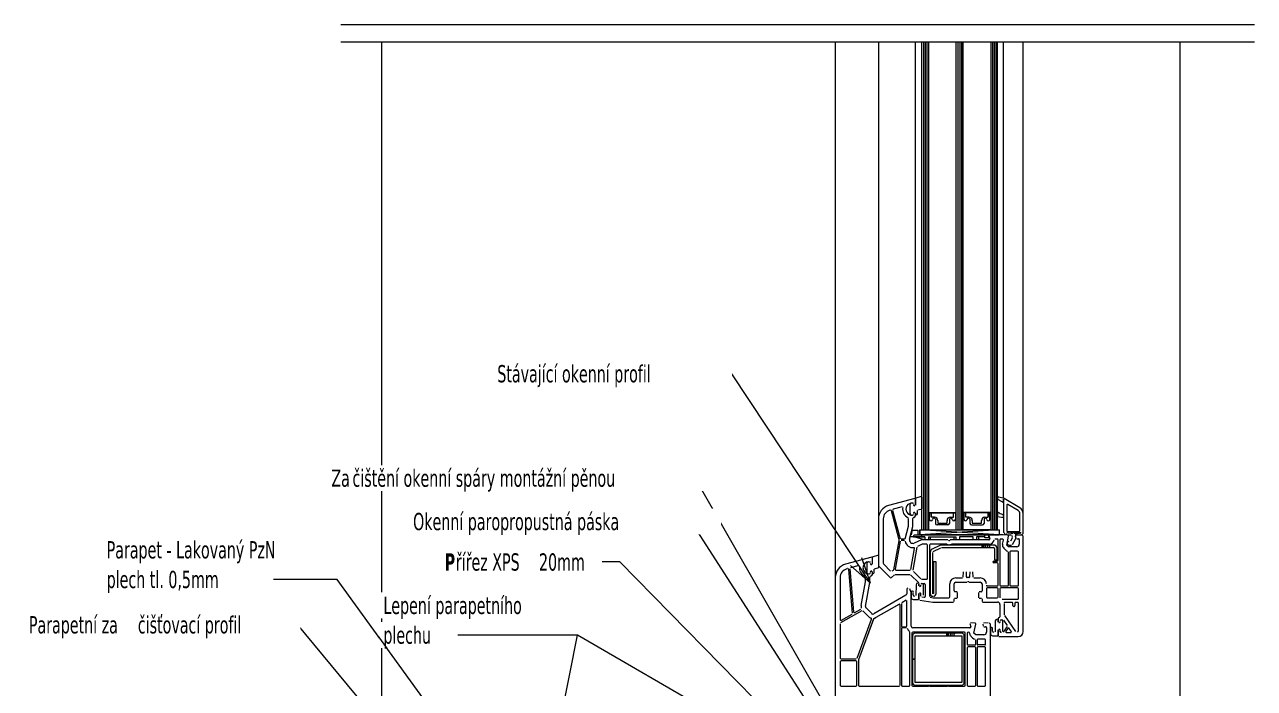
# Model space of a CAD drawing. Header units: millimetres. Extents: x 3821 to 11066, y 2454 to 5594.
# Drawn here: x 6596 to 7309, y 3427 to 3811 of the extents above; entities that cross this region are included whole.
import ezdxf

# ---------------------------------------------------------------- set-up
doc = ezdxf.new("R2010")
doc.units = ezdxf.units.MM
for name, color, linetype, lineweight in [('A-DETL', 90, 'Continuous', 18), ('A-DETL-THIN', 151, 'Continuous', 18), ('G-ANNO-TEXT', 231, 'Continuous', 9)]:
    doc.layers.add(name, color=color, linetype=linetype, lineweight=lineweight)
doc.styles.add('Tahoma', font='tahoma.ttf', dxfattribs={"width": 0.7, "height": 10})
doc.styles.add('Tahoma_B', font='tahomabd.ttf', dxfattribs={"width": 0.7, "height": 10})

msp = doc.modelspace()

# ---------------------------------------------------------------- linework, layer by layer
at = {"layer": 'A-DETL'}
for p, q in [((6803.26, 3409.37), (6803.26, 3801.44)), ((7066.26, 3801.44), (7066.26, 3490.98)), ((7091.26, 3801.44), (7091.26, 3524.98)), ((7112.76, 3536.49), (7112.76, 3801.44)), ((7116.4, 3518.68), (7116.4, 3801.44)), ((7117.4, 3801.44), (7117.4, 3518.68)), ((7118.4, 3801.44), (7118.4, 3518.68)), ((7119.4, 3801.44), (7119.4, 3518.68)), ((7120.4, 3801.44), (7120.4, 3518.68)), ((7136.4, 3518.68), (7136.4, 3801.44)), ((7137.4, 3801.44), (7137.4, 3518.68)), ((7138.4, 3801.44), (7138.4, 3518.68)), ((7139.4, 3801.44), (7139.4, 3518.68)), ((7140.4, 3518.68), (7140.4, 3801.44)), ((7156.4, 3801.44), (7156.4, 3518.68)), ((7157.4, 3801.44), (7157.4, 3518.68)), ((7158.4, 3801.44), (7158.4, 3518.68)), ((7159.4, 3801.44), (7159.4, 3518.56)), ((7160.4, 3518.62), (7160.4, 3801.44)), ((7163.77, 3536.88), (7163.77, 3801.44)), ((7175.26, 3527.99), (7175.26, 3801.44)), ((7112.38, 3536.78), (7097.19, 3532.71)), ((7104.96, 3531.89), (7099.86, 3530.52)), ((7109.58, 3533.17), (7109.58, 3528.19)), ((7112.76, 3532.84), (7112.76, 3536.49)), ((7116.16, 3537.95), (7112.78, 3536.93)), ((7112.78, 3536.93), (7112.78, 3532.89)), ((7116.55, 3530.9), (7116.55, 3537.66)), ((7160.63, 3536.27), (7163.76, 3534.49)), ((7164.17, 3536.77), (7161.16, 3537.58)), ((7163.76, 3534.49), (7163.76, 3536.49)), ((7163.76, 3536.49), (7163.76, 3518.3)), ((7173.28, 3531.45), (7164.17, 3536.77)), ((7165.66, 3532.83), (7165.66, 3518.19)), ((7172.32, 3529.81), (7166.41, 3533.26)), ((7091.26, 3524.98), (7091.26, 3498.2)), ((7094.06, 3524.98), (7094.06, 3499.36)), ((7103.16, 3513.57), (7098.83, 3529.73)), ((7099.5, 3529.91), (7103.9, 3513.51)), ((7108.76, 3520.85), (7108.76, 3525.19)), ((7111.26, 3520.52), (7111.26, 3525.29)), ((7112.76, 3526.79), (7112.76, 3528.44)), ((7112.78, 3528.48), (7112.78, 3527.63)), ((7113.88, 3528.03), (7113.88, 3529.88)), ((7114.11, 3530.17), (7116.55, 3530.9)), ((7120.63, 3525.13), (7120.63, 3528.68)), ((7120.63, 3528.68), (7136.18, 3528.68)), ((7120.9, 3524.63), (7120.9, 3528.42)), ((7120.9, 3528.42), (7135.9, 3528.42)), ((7121.9, 3525.92), (7121.9, 3528.42)), ((7121.9, 3528.42), (7121.9, 3526.42)), ((7123.72, 3525.92), (7121.9, 3525.92)), ((7124.3, 3524.72), (7124.3, 3522.28)), ((7132.51, 3524.72), (7132.51, 3522.28)), ((7133.09, 3525.92), (7134.9, 3525.92)), ((7134.9, 3525.92), (7134.9, 3528.42)), ((7135.9, 3528.42), (7135.9, 3524.63)), ((7136.18, 3528.68), (7136.18, 3525.13)), ((7156.18, 3528.68), (7140.63, 3528.68)), ((7140.63, 3528.68), (7140.63, 3525.13)), ((7155.9, 3528.42), (7140.9, 3528.42)), ((7140.9, 3528.42), (7140.9, 3524.63)), ((7141.9, 3525.92), (7141.9, 3528.42)), ((7143.72, 3525.92), (7141.9, 3525.92)), ((7144.3, 3524.72), (7144.3, 3522.28)), ((7152.51, 3524.72), (7152.51, 3522.28)), ((7153.09, 3525.92), (7154.9, 3525.92)), ((7154.9, 3525.92), (7154.9, 3528.42)), ((7154.9, 3528.42), (7154.9, 3526.42)), ((7155.9, 3524.63), (7155.9, 3528.42)), ((7156.18, 3525.13), (7156.18, 3528.68)), ((7160.26, 3528.08), (7160.26, 3526.67)), ((7160.4, 3526.39), (7163.76, 3525.8)), ((7163.76, 3525.8), (7163.76, 3527.6)), ((7173.36, 3518.19), (7173.36, 3527.99)), ((7175.26, 3516.54), (7175.26, 3527.99)), ((7106.79, 3513.51), (7108.76, 3520.85)), ((7109.33, 3513.31), (7111.26, 3520.52)), ((7110.4, 3515.79), (7111.08, 3518.35)), ((7111.08, 3518.35), (7114.13, 3518.35)), ((7114.13, 3518.35), (7114.13, 3515.79)), ((7161.38, 3515.79), (7115.21, 3518.68)), ((7115.21, 3518.68), (7115.21, 3515.79)), ((7115.21, 3515.79), (7115.21, 3518.68)), ((7115.21, 3518.68), (7161.38, 3518.68)), ((7161.38, 3518.68), (7115.21, 3515.79)), ((7120.4, 3518.68), (7136.4, 3518.68)), ((7131.54, 3521.47), (7125.27, 3521.47)), ((7125.7, 3523.95), (7125.7, 3522.47)), ((7125.7, 3522.47), (7131.11, 3522.47)), ((7131.11, 3522.47), (7131.11, 3523.95)), ((7156.4, 3518.68), (7140.4, 3518.68)), ((7145.27, 3521.47), (7151.54, 3521.47)), ((7145.7, 3523.95), (7145.7, 3522.47)), ((7145.7, 3522.47), (7151.11, 3522.47)), ((7151.11, 3522.47), (7151.11, 3523.95)), ((7161.38, 3518.68), (7161.38, 3515.79)), ((7165.49, 3516.45), (7166.28, 3517.23)), ((7166.17, 3517.68), (7172.86, 3517.68)), ((7167.07, 3516.25), (7167.07, 3517.43)), ((7167.87, 3517.04), (7168.27, 3516.25)), ((7167.87, 3517.04), (7168.67, 3517.04)), ((7168.27, 3516.25), (7168.67, 3517.04)), ((7169.03, 3516.25), (7169.65, 3517.43)), ((7169.65, 3517.43), (7170.27, 3516.25)), ((7171.47, 3517.43), (7170.67, 3517.43)), ((7170.67, 3517.43), (7170.67, 3516.25)), ((7171.47, 3516.25), (7171.47, 3517.43)), ((7171.87, 3517.43), (7171.87, 3516.25)), ((7171.87, 3516.25), (7172.67, 3517.43)), ((7172.67, 3517.43), (7172.67, 3516.25)), ((7173.07, 3517.04), (7173.87, 3517.04)), ((7173.47, 3516.25), (7173.07, 3517.04)), ((7173.87, 3517.04), (7173.47, 3516.25)), ((7100.26, 3495.52), (7103.21, 3512.27)), ((7103.88, 3512.03), (7101.04, 3495.88)), ((7106.31, 3513.14), (7104.38, 3513.14)), ((7106.33, 3512.44), (7104.38, 3512.44)), ((7109.78, 3514.59), (7110.11, 3515.79)), ((7111.65, 3514.59), (7109.78, 3514.59)), ((7111.63, 3514.59), (7111.91, 3515.79)), ((7118.23, 3512.79), (7111.63, 3514.59)), ((7111.63, 3514.59), (7118.23, 3514.59)), ((7118.23, 3514.59), (7111.63, 3514.59)), ((7111.91, 3515.79), (7154.87, 3515.79)), ((7116.26, 3512.79), (7112.06, 3510.96)), ((7116.69, 3510.25), (7113.84, 3509)), ((7115.21, 3515.79), (7161.38, 3515.79)), ((7161.38, 3515.79), (7115.21, 3515.79)), ((7116.23, 3515.79), (7116.23, 3514.59)), ((7131.55, 3512.79), (7116.26, 3512.79)), ((7119.26, 3510.29), (7116.89, 3510.29)), ((7118.23, 3514.59), (7118.23, 3512.79)), ((7121.23, 3512.79), (7118.23, 3512.79)), ((7120.23, 3514.59), (7136.23, 3514.59)), ((7120.23, 3514.59), (7120.23, 3512.79)), ((7121.23, 3514.59), (7121.23, 3512.79)), ((7130.95, 3510.29), (7121.36, 3510.29)), ((7155.32, 3512.79), (7132.97, 3512.79)), ((7155.58, 3510.29), (7133.57, 3510.29)), ((7135.23, 3512.79), (7135.23, 3514.59)), ((7138.23, 3512.79), (7135.23, 3512.79)), ((7136.23, 3514.59), (7136.23, 3512.79)), ((7146.23, 3514.59), (7138.23, 3514.59)), ((7138.23, 3514.59), (7138.23, 3512.79)), ((7146.23, 3512.79), (7146.23, 3514.59)), ((7149.23, 3512.79), (7146.23, 3512.79)), ((7152.93, 3514.59), (7148.23, 3514.59)), ((7148.23, 3514.59), (7148.23, 3512.79)), ((7149.23, 3514.59), (7149.23, 3512.79)), ((7152.93, 3514.09), (7152.93, 3515.79)), ((7155.33, 3514.09), (7152.93, 3514.09)), ((7154.87, 3515.79), (7155.33, 3514.09)), ((7155.27, 3515.41), (7155.8, 3513.42)), ((7163.47, 3515.79), (7155.56, 3515.79)), ((7160.16, 3513.29), (7158.87, 3513.29)), ((7160.66, 3500.99), (7160.66, 3512.79)), ((7161.76, 3512.79), (7161.76, 3486.59)), ((7163.24, 3513.29), (7162.26, 3513.29)), ((7163.24, 3510.29), (7163.73, 3512.69)), ((7166.29, 3515.61), (7163.67, 3515.78)), ((7165.69, 3509.79), (7166.75, 3515.01)), ((7166.16, 3515.79), (7168.17, 3515.79)), ((7168.82, 3513.8), (7167.81, 3512.04)), ((7168.66, 3515.38), (7168.88, 3514.14)), ((7168.96, 3510.04), (7171.01, 3513.59)), ((7170.67, 3516.25), (7171.47, 3516.25)), ((7171.01, 3513.59), (7170.73, 3515.2)), ((7170.77, 3515.02), (7170.96, 3513.9)), ((7171.22, 3515.79), (7174.51, 3515.79)), ((7174.01, 3515.79), (7171.23, 3515.6)), ((7171.46, 3513.49), (7172.46, 3513.49)), ((7172.96, 3512.99), (7172.96, 3510.29)), ((7174.51, 3515.79), (7175.26, 3516.54)), ((7175.26, 3515.04), (7174.51, 3515.79)), ((7175.26, 3459.79), (7175.26, 3515.04)), ((7087.38, 3502.78), (7072.19, 3498.71)), ((7091.26, 3503.89), (7087.72, 3502.83)), ((7087.72, 3502.83), (7087.72, 3498.79)), ((7091.49, 3496.8), (7091.49, 3503.56)), ((7110.15, 3495.7), (7112.27, 3507.73)), ((7113.54, 3508.63), (7111.17, 3495.17)), ((7119.76, 3490.49), (7119.76, 3509.79)), ((7120.86, 3509.79), (7120.86, 3480.02)), ((7121.29, 3505.58), (7121.29, 3481.66)), ((7126.87, 3509.6), (7122.4, 3507.36)), ((7122.79, 3481.55), (7122.79, 3505.45)), ((7123.07, 3506.02), (7127.54, 3508.26)), ((7158.09, 3509.81), (7127.76, 3509.81)), ((7127.76, 3508.31), (7158.09, 3508.31)), ((7151.26, 3509.81), (7151.26, 3508.31)), ((7151.77, 3509.81), (7151.77, 3508.31)), ((7152.09, 3508.31), (7152.09, 3509.81)), ((7152.28, 3509.81), (7152.28, 3508.31)), ((7152.59, 3508.31), (7152.59, 3509.81)), ((7153.61, 3508.31), (7153.61, 3509.81)), ((7154.46, 3509.81), (7154.46, 3508.31)), ((7155.63, 3509.81), (7155.63, 3508.31)), ((7158.59, 3507.81), (7158.59, 3501.31)), ((7160.09, 3501.31), (7160.09, 3507.81)), ((7164.92, 3507.02), (7163.92, 3508.02)), ((7166.69, 3508.79), (7165.69, 3509.79)), ((7171.46, 3508.79), (7166.69, 3508.79)), ((7166.76, 3486.59), (7166.76, 3505.82)), ((7166.91, 3509.79), (7168.53, 3509.79)), ((7167.46, 3505.79), (7167.46, 3486.59)), ((7171.96, 3506.29), (7167.96, 3506.29)), ((7172.46, 3486.59), (7172.46, 3505.79)), ((7076.23, 3470.26), (7074.01, 3495.69)), ((7074.68, 3496.05), (7076.86, 3471.11)), ((7079.96, 3497.89), (7075.05, 3496.58)), ((7084.52, 3499.07), (7084.52, 3494.09)), ((7087.76, 3498.84), (7087.76, 3502.49)), ((7088.82, 3493.93), (7088.82, 3495.77)), ((7089.06, 3496.07), (7091.49, 3496.8)), ((7091.55, 3497.5), (7098.11, 3490.94)), ((7094.35, 3498.66), (7098.34, 3494.67)), ((7124.71, 3500.17), (7123.14, 3500.17)), ((7123.14, 3500.17), (7123.14, 3481.57)), ((7124.71, 3481.66), (7124.71, 3500.17)), ((7158.16, 3500.49), (7160.16, 3500.49)), ((7160.16, 3499.49), (7158.16, 3499.49)), ((7158.59, 3501.31), (7160.09, 3501.31)), ((7160.66, 3486.59), (7160.66, 3498.99)), ((7066.26, 3490.98), (7066.26, 3419.29)), ((7069.06, 3490.98), (7069.06, 3466.66)), ((7081.31, 3474.69), (7083.76, 3488.57)), ((7083.76, 3488.57), (7083.76, 3491.19)), ((7086.26, 3488.61), (7086.26, 3491.29)), ((7087.72, 3494.38), (7087.72, 3493.53)), ((7087.76, 3492.79), (7087.76, 3494.44)), ((7098.82, 3490.94), (7100.53, 3492.64)), ((7100.88, 3492.79), (7109.55, 3492.79)), ((7101.53, 3495.29), (7109.65, 3495.29)), ((7109.91, 3492.64), (7114.61, 3487.94)), ((7111.67, 3494.41), (7115.95, 3490.14)), ((7116.3, 3489.99), (7119.26, 3489.99)), ((7136.16, 3490.79), (7139.98, 3490.79)), ((7140.48, 3491.26), (7140.64, 3494.32)), ((7142.07, 3494.32), (7142.21, 3491.52)), ((7144.31, 3491.52), (7144.46, 3494.32)), ((7145.89, 3494.32), (7146.05, 3491.26)), ((7146.54, 3490.79), (7150.36, 3490.79)), ((7083.78, 3474.26), (7086.21, 3488.09)), ((7107.76, 3484.29), (7107.76, 3481.59)), ((7110.25, 3482.31), (7109.39, 3484.48)), ((7110.25, 3482.56), (7110.25, 3479.47)), ((7110.26, 3462.79), (7110.26, 3482.19)), ((7111.45, 3480.95), (7111.37, 3481.92)), ((7113.07, 3486.8), (7112.94, 3480.59)), ((7114.74, 3486.12), (7114.74, 3487.58)), ((7114.74, 3478.57), (7114.74, 3481.71)), ((7114.76, 3487.58), (7114.76, 3486.14)), ((7114.76, 3481.74), (7114.76, 3478.35)), ((7115.96, 3480.2), (7115.96, 3481.39)), ((7116.46, 3487.49), (7117.86, 3487.49)), ((7117.36, 3480.69), (7117.36, 3487.13)), ((7118.36, 3486.99), (7118.36, 3480)), ((7132.66, 3479.79), (7132.66, 3487.29)), ((7135.16, 3483.19), (7135.16, 3487.29)), ((7136.86, 3482.69), (7135.66, 3482.69)), ((7136.16, 3488.29), (7142.55, 3488.29)), ((7137.16, 3479.29), (7137.16, 3482.39)), ((7143.97, 3488.29), (7150.36, 3488.29)), ((7149.36, 3482.39), (7149.36, 3479.29)), ((7150.86, 3482.69), (7149.66, 3482.69)), ((7151.36, 3487.29), (7151.36, 3483.19)), ((7153.86, 3484.49), (7153.86, 3479.79)), ((7154.36, 3486.09), (7160.16, 3486.09)), ((7160.16, 3484.99), (7154.36, 3484.99)), ((7160.66, 3479.79), (7160.66, 3484.49)), ((7161.76, 3484.49), (7161.76, 3479.32)), ((7162.26, 3486.09), (7166.26, 3486.09)), ((7171.96, 3484.99), (7162.26, 3484.99)), ((7167.96, 3486.09), (7171.96, 3486.09)), ((7172.46, 3478.89), (7172.46, 3484.49)), ((7103.4, 3475.64), (7088.38, 3466.96)), ((7107.26, 3480.72), (7088.55, 3469.92)), ((7103.11, 3475.44), (7089.8, 3467.76)), ((7103.85, 3428.38), (7103.85, 3475.38)), ((7103.86, 3428.49), (7103.86, 3475.01)), ((7104.56, 3475.99), (7104.56, 3462.99)), ((7107.31, 3477.87), (7104.81, 3476.42)), ((7107.76, 3462.99), (7107.76, 3477.61)), ((7111.45, 3478.27), (7114.44, 3478.27)), ((7115.19, 3477.85), (7122.76, 3476.79)), ((7117.79, 3479.51), (7116.39, 3479.7)), ((7121.29, 3479.52), (7122.93, 3479.29)), ((7122.76, 3476.79), (7134.86, 3476.79)), ((7122.93, 3479.29), (7132.16, 3479.29)), ((7135.16, 3477.09), (7135.16, 3478.69)), ((7135.46, 3478.99), (7136.86, 3478.99)), ((7149.66, 3478.99), (7151.06, 3478.99)), ((7151.36, 3478.69), (7151.36, 3477.09)), ((7151.66, 3476.79), (7160.26, 3476.79)), ((7154.36, 3479.29), (7160.16, 3479.29)), ((7161.76, 3475.29), (7161.76, 3468.29)), ((7162.96, 3478.39), (7171.96, 3478.39)), ((7164.26, 3475.79), (7164.26, 3469.32)), ((7168.76, 3476.59), (7164.75, 3476.59)), ((7169.26, 3474.79), (7169.26, 3476.09)), ((7170.46, 3476.09), (7170.46, 3474.79)), ((7171.96, 3476.59), (7170.96, 3476.59)), ((7172.46, 3460.09), (7172.46, 3476.09)), ((7081.61, 3471.76), (7069.31, 3464.66)), ((7069.81, 3466.22), (7075.98, 3469.79)), ((7077.61, 3470.73), (7081.11, 3472.75)), ((7085.58, 3468.31), (7082.21, 3471.68)), ((7087.35, 3470.08), (7084.06, 3473.37)), ((7160.76, 3467.29), (7160.76, 3465.14)), ((7164.35, 3469.04), (7170.82, 3459.8)), ((7069.06, 3464.23), (7069.06, 3444.34)), ((7078.91, 3444.17), (7087.17, 3466.86)), ((7088.32, 3466.85), (7079.75, 3443.31)), ((7088.38, 3466.96), (7079.79, 3443.37)), ((7104.56, 3461.29), (7104.56, 3428.49)), ((7105.06, 3462.49), (7107.26, 3462.49)), ((7107.55, 3461.79), (7105.06, 3461.79)), ((7144.32, 3461.79), (7111.26, 3461.79)), ((7144.27, 3464.41), (7144.8, 3462.42)), ((7147.29, 3464.61), (7144.58, 3464.79)), ((7146.69, 3458.79), (7147.75, 3464.01)), ((7151.77, 3464.02), (7151.96, 3462.9)), ((7155.01, 3464.79), (7152.23, 3464.6)), ((7152.46, 3462.49), (7153.46, 3462.49)), ((7153.96, 3461.99), (7153.96, 3459.29)), ((7156.26, 3464.04), (7155.51, 3464.79)), ((7156.25, 3461.58), (7156.25, 3458.49)), ((7156.26, 3419.29), (7156.26, 3464.04)), ((7157.45, 3459.97), (7157.37, 3460.93)), ((7159.07, 3465.81), (7158.94, 3459.6)), ((7160.74, 3465.13), (7160.74, 3466.59)), ((7160.74, 3457.59), (7160.74, 3460.72)), ((7160.76, 3460.74), (7160.76, 3457.09)), ((7161.96, 3459.59), (7161.96, 3460.39)), ((7162.46, 3466.49), (7163.43, 3466.49)), ((7163.36, 3459.7), (7163.36, 3466.15)), ((7165.98, 3462.65), (7163.63, 3459.3)), ((7163.84, 3466.28), (7165.98, 3463.23)), ((7166.38, 3461.48), (7165.25, 3459.88)), ((7168.32, 3459.88), (7167.2, 3461.48)), ((7109.56, 3428.49), (7109.56, 3459.45)), ((7110.66, 3458.79), (7110.66, 3428.49)), ((7111.06, 3457.19), (7111.06, 3443.94)), ((7141.16, 3459.29), (7111.16, 3459.29)), ((7139.56, 3458.69), (7112.56, 3458.69)), ((7112.56, 3443.94), (7112.56, 3457.19)), ((7112.56, 3457.19), (7139.56, 3457.19)), ((7130.66, 3458.51), (7130.66, 3457.19)), ((7131.17, 3458.51), (7131.17, 3457.19)), ((7131.48, 3457.19), (7131.48, 3458.51)), ((7131.67, 3458.51), (7131.67, 3457.19)), ((7131.99, 3457.19), (7131.99, 3458.51)), ((7133, 3457.19), (7133, 3458.51)), ((7133.86, 3458.51), (7133.86, 3457.19)), ((7135.03, 3458.51), (7135.03, 3457.19)), ((7139.56, 3457.19), (7139.56, 3430.19)), ((7141.06, 3430.19), (7141.06, 3457.19)), ((7141.66, 3428.49), (7141.66, 3458.79)), ((7142.76, 3458.79), (7142.76, 3452.39)), ((7145.92, 3456.02), (7144.92, 3457.02)), ((7147.69, 3457.79), (7146.69, 3458.79)), ((7152.46, 3457.79), (7147.69, 3457.79)), ((7147.76, 3452.39), (7147.76, 3454.82)), ((7148.46, 3454.79), (7148.46, 3452.39)), ((7152.96, 3455.29), (7148.96, 3455.29)), ((7153.46, 3452.39), (7153.46, 3454.79)), ((7157.45, 3457.29), (7160.44, 3457.29)), ((7161.06, 3456.79), (7172.26, 3456.79)), ((7165.66, 3459.09), (7167.91, 3459.09)), ((7142.76, 3450.29), (7142.76, 3428.49)), ((7143.26, 3451.89), (7147.26, 3451.89)), ((7147.26, 3450.79), (7143.26, 3450.79)), ((7147.76, 3428.49), (7147.76, 3450.29)), ((7148.46, 3450.29), (7148.46, 3428.49)), ((7152.96, 3451.89), (7148.96, 3451.89)), ((7152.96, 3450.79), (7148.96, 3450.79)), ((7153.46, 3428.49), (7153.46, 3450.29)), ((7069.06, 3442.24), (7069.06, 3428.49)), ((7069.56, 3443.84), (7078.44, 3443.84)), ((7078.16, 3442.74), (7069.56, 3442.74)), ((7078.66, 3428.49), (7078.66, 3442.24)), ((7079.75, 3443.31), (7079.75, 3428.31)), ((7079.76, 3443.2), (7079.76, 3428.49)), ((7111.06, 3443.94), (7112.56, 3443.94)), ((7112.56, 3443.44), (7111.06, 3443.44)), ((7111.06, 3443.44), (7111.06, 3430.19)), ((7112.56, 3430.19), (7112.56, 3443.44)), ((7069.56, 3427.99), (7078.16, 3427.99)), ((7080.11, 3428.01), (7103.51, 3428.01)), ((7080.26, 3427.99), (7103.36, 3427.99)), ((7105.06, 3427.99), (7109.06, 3427.99)), ((7111.16, 3427.99), (7120.36, 3427.99)), ((7139.56, 3430.19), (7112.56, 3430.19)), ((7112.56, 3428.69), (7139.56, 3428.69)), ((7120.96, 3427.99), (7131.36, 3427.99)), ((7131.96, 3427.99), (7141.16, 3427.99)), ((7143.26, 3427.99), (7147.26, 3427.99)), ((7148.96, 3427.99), (7152.96, 3427.99))]:
    msp.add_line(p, q, dxfattribs=at)
for centre, radius in [((7155.97, 3509.65), 0.158), ((7135.37, 3458.51), 0.157)]:
    msp.add_circle(centre, radius, dxfattribs=at)
for centre, radius, start, end in [((7099.26, 3524.98), 8, 105, 180), ((7110.76, 3530.64), 5.5, 170.44079, 245.37568), ((7110.76, 3530.64), 3.5, 84.26083, 275.73917), ((7110.58, 3533.17), 1, 94.58857, 180), ((7111.08, 3533.68), 0.5, 0, 90), ((7112.16, 3533.19), 0.6, 180, 300), ((7112.18, 3533.23), 0.6, 180, 300), ((7160.98, 3536.89), 0.715, 75, 240.51332), ((7166.16, 3532.83), 0.5, 59.68951, 180), ((7171.26, 3527.99), 4, 0, 59.68951), ((7099.26, 3524.98), 5.2, 105, 180), ((7098.34, 3529.6), 0.5, 15, 105), ((7099.99, 3530.04), 0.5, 105, 195), ((7110.58, 3528.19), 1, 180, 265.41143), ((7111.08, 3527.68), 0.5, 270, 0), ((7111.76, 3525.29), 0.5, 90, 180), ((7112.16, 3528.09), 0.6, 60, 180), ((7112.18, 3528.13), 0.6, 60, 180), ((7111.76, 3526.79), 1, 270, 0), ((7113.18, 3528.03), 0.7, 270, 360), ((7121.77, 3524.68), 0.872, 183.66357, 356.33643), ((7123.47, 3524.61), 0.83, 8.08404, 178.5752), ((7123.98, 3524.2), 1.73, 351.43027, 98.75749), ((7132.82, 3524.2), 1.73, 81.24251, 188.56973), ((7133.33, 3524.61), 0.83, 1.4248, 171.91596), ((7135.03, 3524.68), 0.872, 183.66357, 356.33643), ((7141.77, 3524.68), 0.872, 183.66357, 356.33643), ((7143.47, 3524.61), 0.83, 8.08404, 178.5752), ((7143.98, 3524.2), 1.73, 351.43027, 98.75749), ((7152.82, 3524.2), 1.73, 81.24251, 188.56973), ((7153.33, 3524.61), 0.83, 1.4248, 171.91596), ((7155.03, 3524.68), 0.872, 183.66357, 356.33643), ((7160.86, 3528.08), 0.6, 47.14294, 180), ((7163.62, 3531.05), 3.45, 227.14294, 272.35989), ((7171.26, 3527.99), 2.1, 0, 59.68951), ((7125.27, 3522.45), 0.986, 190.25, 270), ((7131.54, 3522.45), 0.986, 270, 349.75), ((7145.27, 3522.45), 0.986, 190.25, 270), ((7151.54, 3522.45), 0.986, 270, 349.75), ((7166.16, 3518.19), 2.4, 177.4694, 270), ((7166.16, 3518.19), 0.5, 180, 270), ((7172.86, 3518.19), 0.5, 270, 0), ((7100.26, 3512.79), 3, 350, 15), ((7111.26, 3512.79), 4.5, 189.78782, 275.90103), ((7111.26, 3512.79), 2, 165, 293.57818), ((7119.26, 3509.79), 0.5, 0, 90), ((7121.36, 3509.79), 0.5, 90, 180), ((7132.26, 3512.99), 3, 244.15807, 295.84193), ((7132.26, 3512.99), 0.5, 224.427, 315.573), ((7155.32, 3513.29), 0.5, 270, 15), ((7155.58, 3513.09), 2.8, 270, 354.78409), ((7160.16, 3512.79), 0.5, 0, 90), ((7162.26, 3512.79), 0.5, 90, 180), ((7165.69, 3509.79), 2.5, 168.5, 225), ((7163.24, 3512.79), 0.5, 348.5, 90), ((7166.91, 3510.79), 1, 90, 270), ((7166.26, 3515.11), 0.5, 348.5, 86.2), ((7171.22, 3515.29), 0.5, 90, 190), ((7171.26, 3515.11), 0.5, 93.8, 190), ((7171.46, 3510.29), 1.5, 270, 0), ((7172.46, 3512.99), 0.5, 0, 90), ((7111.77, 3507.82), 0.5, 350, 95.90103), ((7123.29, 3505.58), 2, 116.56505, 180), ((7127.76, 3507.81), 2, 90, 116.56505), ((7158.09, 3507.81), 2, 0, 90), ((7158.09, 3507.81), 0.5, 0, 90), ((7166.69, 3508.79), 2.5, 225, 261.80107), ((7167.96, 3505.79), 0.5, 90, 180), ((7171.96, 3505.79), 0.5, 0, 90), ((7074.26, 3490.98), 8, 105, 180), ((7074.26, 3490.98), 5.2, 105, 180), ((7073.51, 3495.65), 0.5, 5, 105), ((7085.76, 3496.64), 5.5, 170.44079, 245.37568), ((7085.76, 3496.64), 3.5, 90, 270), ((7085.52, 3499.07), 1, 94.58857, 180), ((7086.02, 3499.58), 0.5, 0, 90), ((7086.06, 3499.64), 0.5, 0, 90), ((7087.12, 3499.13), 0.6, 180, 300), ((7087.16, 3499.19), 0.6, 180, 300), ((7092.26, 3498.2), 1, 180, 225), ((7095.06, 3499.36), 1, 180, 225), ((7101.53, 3495.79), 0.5, 170, 270), ((7158.16, 3499.99), 0.5, 90, 180), ((7158.16, 3499.99), 0.5, 180, 270), ((7160.16, 3500.99), 0.5, 270, 0), ((7160.16, 3498.99), 0.5, 0, 90), ((7085.52, 3494.09), 1, 180, 265.41143), ((7086.02, 3493.58), 0.5, 270, 0), ((7086.06, 3493.64), 0.5, 270, 0), ((7086.76, 3491.29), 0.5, 90, 180), ((7087.12, 3494.03), 0.6, 60, 180), ((7087.16, 3494.09), 0.6, 60, 180), ((7086.76, 3492.79), 1, 270, 0), ((7088.12, 3493.93), 0.7, 270, 0), ((7098.47, 3491.29), 0.5, 225, 315), ((7100.88, 3492.29), 3, 108.53005, 128.67173), ((7119.26, 3490.49), 0.5, 270, 0), ((7136.16, 3487.29), 3.5, 90, 180), ((7142.71, 3491.55), 0.5, 183, 278.5419), ((7143.26, 3487.89), 3.2, 81.4581, 98.5419), ((7143.26, 3488.09), 0.5, 44.427, 135.573), ((7143.81, 3491.55), 0.5, 261.4581, 357), ((7150.36, 3487.29), 3.5, 360, 90), ((7106.76, 3481.59), 1, 300, 0), ((7108.26, 3484.29), 0.5, 90, 180), ((7110.88, 3482.46), 0.639, 326.49687, 171.0884), ((7114.07, 3486.78), 1, 90, 178.75511), ((7115.34, 3486.46), 0.6, 240, 0), ((7115.34, 3481.36), 0.6, 360, 120), ((7115.36, 3486.49), 0.6, 240, 0), ((7115.36, 3481.39), 0.6, 0, 120), ((7116.44, 3486.91), 0.5, 90, 180), ((7116.46, 3486.99), 0.5, 90, 180), ((7117.86, 3486.99), 0.5, 0, 90), ((7122.79, 3481.66), 1.5, 180, 270), ((7123.21, 3481.66), 1.5, 270, 0), ((7136.16, 3487.29), 1, 90, 180), ((7135.66, 3483.19), 0.5, 180, 270), ((7150.36, 3487.29), 1, 0, 90), ((7150.86, 3483.19), 0.5, 270, 0), ((7154.36, 3486.59), 0.5, 180, 270), ((7154.36, 3484.49), 0.5, 90, 180), ((7160.16, 3486.59), 0.5, 270, 0), ((7160.16, 3484.49), 0.5, 0, 90), ((7162.26, 3486.59), 0.5, 180, 270), ((7162.26, 3484.49), 0.5, 90, 180), ((7166.26, 3486.59), 0.5, 270, 0), ((7167.96, 3486.59), 0.5, 180, 270), ((7171.96, 3486.59), 0.5, 270, 0), ((7171.96, 3484.49), 0.5, 0, 90), ((7084.76, 3474.08), 3.5, 170, 193.01073), ((7084.76, 3474.08), 1, 170, 225.19309), ((7103.36, 3475.01), 0.5, 12.07464, 120), ((7111.45, 3479.47), 1.2, 180, 270), ((7112.25, 3481.02), 0.8, 185.04055, 264.98878), ((7117.86, 3480), 0.5, 262.01761, 0), ((7132.16, 3479.79), 0.5, 270, 0), ((7154.36, 3479.79), 0.5, 180, 270), ((7160.16, 3479.79), 0.5, 270, 0), ((7160.26, 3475.29), 1.5, 0, 90), ((7164.75, 3476.09), 0.5, 90, 184.30122), ((7168.76, 3476.09), 0.5, 0, 90), ((7169.76, 3474.79), 0.5, 180, 270), ((7169.96, 3474.79), 0.5, 270, 0), ((7170.96, 3476.09), 0.5, 90, 180), ((7171.96, 3478.89), 0.5, 270, 0), ((7171.96, 3476.09), 0.5, 0, 90), ((7077.36, 3471.16), 0.5, 185, 300), ((7088.05, 3470.79), 3.5, 225, 250.19274), ((7086.7, 3467.03), 0.5, 340, 70.19274), ((7088.05, 3470.79), 1, 225, 300), ((7088.05, 3470.79), 3.5, 281.89498, 300), ((7161.26, 3467.29), 0.5, 90, 180), ((7161.26, 3468.29), 0.5, 270, 0), ((7069.56, 3466.66), 0.5, 180, 300), ((7105.06, 3462.99), 0.5, 180, 270), ((7105.06, 3461.29), 0.5, 90, 180), ((7107.26, 3462.99), 0.5, 270, 0), ((7111.26, 3462.79), 3.5, 202.02431, 236.63299), ((7111.26, 3462.79), 1, 180, 270), ((7144.32, 3462.29), 0.5, 270, 15), ((7147.26, 3464.11), 0.5, 348.5, 86.2), ((7153.46, 3461.99), 0.5, 0, 90), ((7156.88, 3461.48), 0.639, 326.49687, 167.854), ((7158.25, 3460.04), 0.8, 185.04055, 264.98878), ((7160.07, 3465.79), 1, 90, 178.75511), ((7161.34, 3465.47), 0.6, 240, 0), ((7161.34, 3460.37), 0.6, 360, 120), ((7161.36, 3465.49), 0.6, 240, 360), ((7161.36, 3460.39), 0.6, 0, 120), ((7162.44, 3465.92), 0.5, 90, 180), ((7162.44, 3459.92), 0.5, 180, 270), ((7162.46, 3465.99), 0.5, 90, 180), ((7166.79, 3461.2), 0.5, 35, 145), ((7171.96, 3460.09), 0.5, 270, 0), ((7111.16, 3458.79), 0.5, 90, 180), ((7112.56, 3457.19), 1.5, 90, 180), ((7139.56, 3457.19), 1.5, 0, 90), ((7141.16, 3458.79), 0.5, 0, 90), ((7143.26, 3458.79), 0.5, 90, 180), ((7143.69, 3458.79), 0.5, 360, 90), ((7146.69, 3458.79), 2.5, 180, 225), ((7147.69, 3457.79), 2.5, 225, 261.80107), ((7148.96, 3454.79), 0.5, 90, 180), ((7152.46, 3459.29), 1.5, 270, 0), ((7152.96, 3454.79), 0.5, 0, 90), ((7157.45, 3458.49), 1.2, 186.00752, 270), ((7162.46, 3459.59), 0.5, 180, 270), ((7165.66, 3459.59), 0.5, 145, 270), ((7167.91, 3459.59), 0.5, 270, 35), ((7172.26, 3459.79), 3, 270, 0), ((7143.26, 3452.39), 0.5, 180, 270), ((7143.26, 3450.29), 0.5, 90, 180), ((7147.26, 3452.39), 0.5, 270, 0), ((7147.26, 3450.29), 0.5, 0, 90), ((7148.96, 3452.39), 0.5, 180, 270), ((7148.96, 3450.29), 0.5, 90, 180), ((7152.96, 3452.39), 0.5, 270, 0), ((7152.96, 3450.29), 0.5, 0, 90), ((7069.56, 3444.34), 0.5, 180, 270), ((7069.56, 3442.24), 0.5, 90, 180), ((7078.16, 3442.24), 0.5, 0, 90), ((7069.56, 3428.49), 0.5, 180, 270), ((7078.16, 3428.49), 0.5, 270, 0), ((7080.26, 3428.49), 0.5, 180, 270), ((7105.06, 3428.49), 0.5, 180, 270), ((7109.06, 3428.49), 0.5, 270, 0), ((7111.16, 3428.49), 0.5, 180, 270), ((7112.56, 3430.19), 1.5, 180, 270), ((7120.66, 3427.99), 0.3, 0, 180), ((7131.66, 3427.99), 0.3, 0, 180), ((7139.56, 3430.19), 1.5, 270, 0), ((7141.16, 3428.49), 0.5, 270, 0), ((7143.26, 3428.49), 0.5, 180, 270), ((7147.26, 3428.49), 0.5, 270, 0), ((7148.96, 3428.49), 0.5, 180, 270), ((7152.96, 3428.49), 0.5, 270, 0)]:
    msp.add_arc(centre, radius, start, end, dxfattribs=at)
at = {"layer": 'A-DETL-THIN'}
for p, q in [((6779.36, 3811.44), (7309.36, 3811.44)), ((6779.36, 3801.44), (7309.36, 3801.44)), ((7266.26, 3418.79), (7266.26, 3801.44))]:
    msp.add_line(p, q, dxfattribs=at)
at = {"layer": 'G-ANNO-TEXT', "color": 250}
for p, q in [((6997.18, 3609.11), (6982.88, 3609.11)), ((7006.17, 3609.11), (6997.18, 3609.11)), ((7086.61, 3487.75), (7074.98, 3498.03)), ((7086.61, 3487.75), (7081.68, 3502.48))]:
    msp.add_line(p, q, dxfattribs=at)
at = {"layer": 'G-ANNO-TEXT', "color": 10}
for p, q in [((6977.37, 3548.6), (6974.36, 3548.6)), ((6984.96, 3548.6), (6977.37, 3548.6)), ((7076.97, 3388.18), (6984.96, 3548.6)), ((6975.99, 3523.45), (6969.22, 3523.45)), ((6982.58, 3523.45), (6975.99, 3523.45)), ((7064.82, 3395.92), (6982.58, 3523.45)), ((6927.57, 3500), (6924.57, 3500)), ((6941.19, 3500), (6927.57, 3500)), ((7052.6, 3386.92), (6941.19, 3500)), ((6775.44, 3489.88), (6723.86, 3489.88)), ((6777.3, 3489.88), (6775.44, 3489.88)), ((6750.84, 3463.61), (6739.89, 3463.61)), ((6754.43, 3463.61), (6750.84, 3463.61)), ((6905.15, 3457.65), (6840.17, 3457.65)), ((6903.64, 3391.81), (6916.75, 3457.65)), ((6916.75, 3457.65), (6905.15, 3457.65)), ((6916.75, 3457.65), (6905.15, 3457.65)), ((7025.65, 3394.51), (6916.75, 3457.65))]:
    msp.add_line(p, q, dxfattribs=at)

# ---------------------------------------------------------------- texts
at = {"layer": 'G-ANNO-TEXT', "color": 1, "char_height": 10, "attachment_point": 1, "style": 'Tahoma_B', "bg_fill": 3, "box_fill_scale": 1.25, "bg_fill_color": 256, "bg_fill_true_color": 13158600, "bg_fill_transparency": 0}
for s, insert, width in [('Za', (6773.92, 3553.6), 14.8713), ('Parapet - Lakovaný PzN ', (6643.58, 3512.07), 149.5548), ('\\fTahoma|b1|i0|c238|p34|;\\W.7;P', (6839.66, 3505), 7.8565), ('Parapetní za', (6598.48, 3468.61), 76.6012)]:
    msp.add_mtext(s, dxfattribs=dict(at, insert=insert, width=width))

# ---------------------------------------------------------------- next in the draw order: texts
for s, insert, width in [('čištění okenní spáry montážní pěnou', (6786.19, 3553.6), 225.0337), ('Okenní paropropustná páska', (6821.33, 3528.45), 176.2109), ('řířez XPS', (6846.14, 3505), 55.2764), ('plech tl. 0,5mm', (6643.58, 3494.88), 94.2784), ('Lepení parapetního ', (6804.1, 3479.85), 119.5316)]:
    msp.add_mtext(s, dxfattribs=dict(at, insert=insert, width=width))

# ---------------------------------------------------------------- next in the draw order: linework, layer by layer
at = {"layer": 'G-ANNO-TEXT', "color": 250}
msp.add_line((7086.61, 3487.75), (7006.17, 3609.11), dxfattribs=at)

# ---------------------------------------------------------------- next in the draw order: texts
at = {"layer": 'G-ANNO-TEXT', "color": 1, "char_height": 10, "attachment_point": 1, "bg_fill": 3, "box_fill_scale": 1.25, "bg_fill_color": 256, "bg_fill_true_color": 13158600, "bg_fill_transparency": 0}
for s, insert, width, style in [(' 20mm', (6891.75, 3505), 36.7574, 'Tahoma'), ('plechu', (6804.1, 3462.65), 40.6856, 'Tahoma_B')]:
    msp.add_mtext(s, dxfattribs=dict(at, insert=insert, width=width, style=style))

# ---------------------------------------------------------------- next in the draw order: linework, layer by layer
at = {"layer": 'G-ANNO-TEXT', "color": 10}
for p, q in [((6849.03, 3391.05), (6777.3, 3489.88)), ((6818.07, 3386.95), (6754.43, 3463.61))]:
    msp.add_line(p, q, dxfattribs=at)

# ---------------------------------------------------------------- next in the draw order: texts
at = {"layer": 'G-ANNO-TEXT', "color": 7, "insert": (6870.18, 3614.11), "char_height": 10, "width": 133.5611, "attachment_point": 1, "style": 'Tahoma_B', "bg_fill": 3, "box_fill_scale": 1.25, "bg_fill_color": 256, "bg_fill_true_color": 13158600, "bg_fill_transparency": 0}
msp.add_mtext('Stávající okenní profil', dxfattribs=at)

# ---------------------------------------------------------------- next in the draw order: texts
at = {"layer": 'G-ANNO-TEXT', "color": 1, "insert": (6661.69, 3468.61), "char_height": 10, "width": 91.7531, "attachment_point": 1, "style": 'Tahoma_B', "bg_fill": 3, "box_fill_scale": 1.25, "bg_fill_color": 256, "bg_fill_true_color": 13158600, "bg_fill_transparency": 0}
msp.add_mtext('čišťovací profil', dxfattribs=at)

doc.saveas('drawing.dxf')
